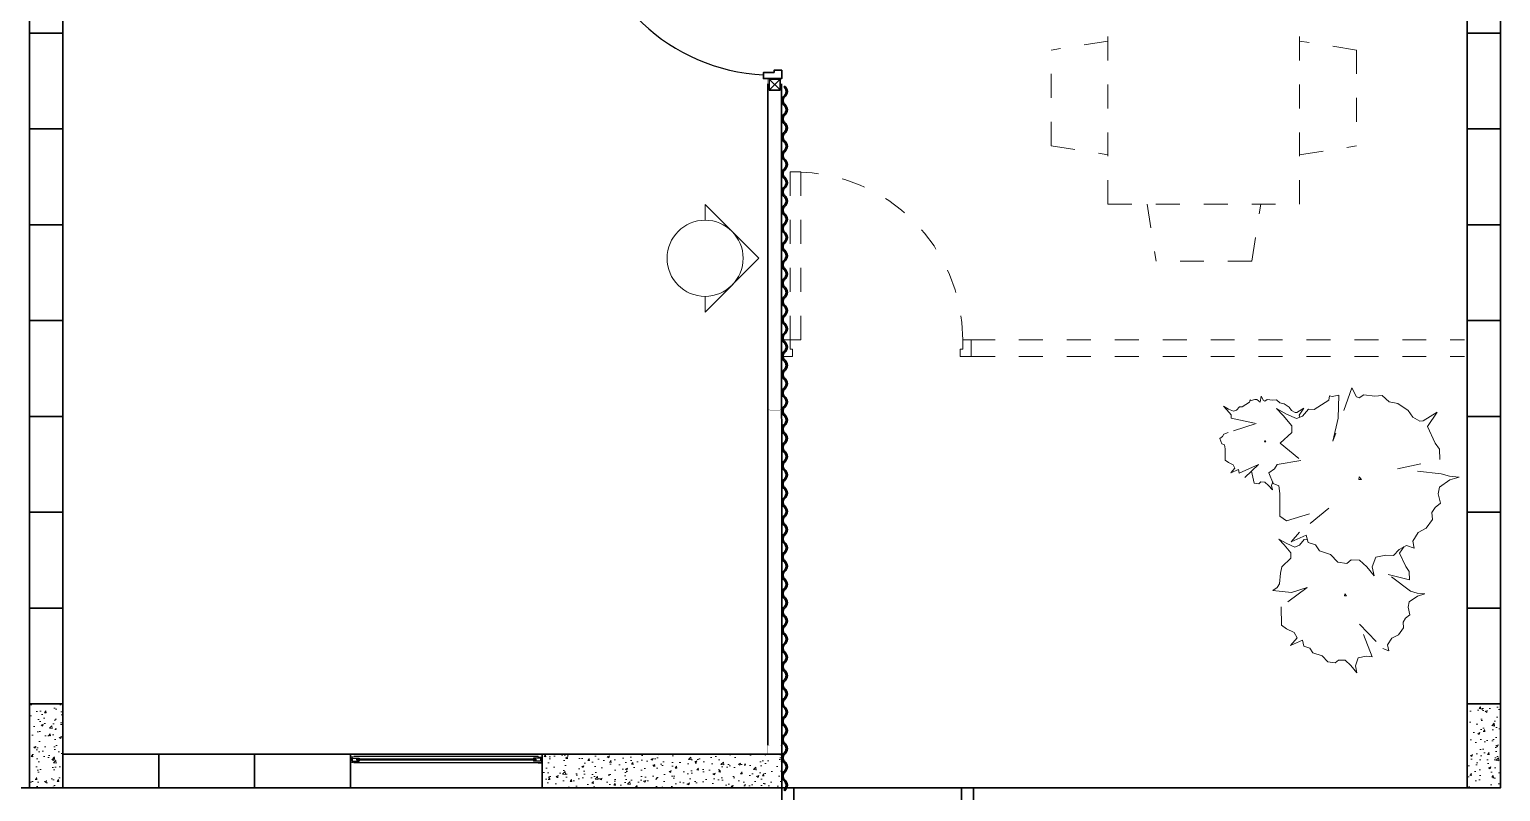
# Model space of a CAD drawing. Header units: millimetres. Extents: x 2.2 to 20.3, y -0.2 to 9.7.
# Drawn here: x 14.19 to 20.33, y 3.27 to 6.46 of the extents above; entities that cross this region are included whole.
import ezdxf

# ---------------------------------------------------------------- set-up
doc = ezdxf.new("R2010")
doc.units = ezdxf.units.MM
doc.linetypes.add('HIDDEN', pattern=[0.375, 0.25, -0.125])
for name, color, linetype, lineweight in [('A-ANNO-SYMB', 3, 'Continuous', 18), ('A-DOOR-FULL', 4, 'Continuous', 25), ('A-FLOR-LEVL', 7, 'Continuous', 35), ('A-FLOR-OVHD', 3, 'HIDDEN', 18), ('A-FLOR-PATT', 8, 'Continuous', 18), ('A-GLAZ-FULL', 4, 'Continuous', 25), ('A-WALL-FULL', 7, 'Continuous', 35)]:
    doc.layers.add(name, color=color, linetype=linetype, lineweight=lineweight)
doc.layers.add('grid', color=7, linetype='Continuous')
doc.layers.get('grid').off()

# ---------------------------------------------------------------- blocks, each defined once
blk = doc.blocks.new('A$C506063066')
at = {"layer": 'A-FLOR-PATT'}
h = blk.add_hatch(dxfattribs=at)
h.set_pattern_fill('AR-CONC', color=256, scale=0.0005, angle=360, style=0)
h.set_pattern_definition([(50, (33.41458, 90.6509), (0.091092334, -0.00796954), [0.009525, -0.104775]), (355, (33.41458, 90.6509), (-0.01762141, 0.09552832), [0.00762, -0.08382]), (100.451, (33.42217, 90.65024), (0.07347125, 0.08755834), [0.008095, -0.089045]), (46.1842, (33.41458, 90.6763), (0.13553952, -0.02102116), [0.0142875, -0.1571625]), (96.6356, (33.42587, 90.67455), (0.11870212, 0.12371278), [0.0121425, -0.1335675]), (351.184, (33.41458, 90.6763), (0.1187023, 0.12371256), [0.01143, -0.12573]), (21, (33.42728, 90.66995), (0.07580744, -0.05113276), [0.009525, -0.104775]), (326, (33.42728, 90.66995), (0.03090101, 0.09209398), [0.00762, -0.08382]), (71.4514, (33.4336, 90.66569), (0.106708245, 0.04096143), [0.008095, -0.089045]), (37.5, (33.41458, 90.650903), (0.001544302, 0.04227752), [0, -0.082804, 0, -0.08509, 0, -0.0841375]), (7.5, (33.41458, 90.650903), (0.033409831, 0.050090287), [0, -0.048514, 0, -0.080899, 0, -0.0320675]), (327.5, (33.38626, 90.650903), (0.067795298, -0.002864372), [0, -0.03175, 0, -0.09906, 0, -0.131445]), (317.5, (33.37356, 90.650903), (0.07406459, 0.012713246), [0, -0.041275, 0, -0.065786, 0, -0.093345])])
h.paths.add_polyline_path([(12.14, 3.85), (12, 3.85), (12, 3.5), (12.14, 3.5)])
h = blk.add_hatch(dxfattribs=at)
h.set_pattern_fill('AR-CONC', color=256, scale=0.0005, angle=360, style=0)
h.set_pattern_definition([(50, (51.41458, 90.6509), (0.091092334, -0.00796954), [0.009525, -0.104775]), (355, (51.41458, 90.6509), (-0.01762141, 0.09552832), [0.00762, -0.08382]), (100.451, (51.42217, 90.65024), (0.07347125, 0.08755834), [0.008095, -0.089045]), (46.1842, (51.41458, 90.6763), (0.13553952, -0.02102116), [0.0142875, -0.1571625]), (96.6356, (51.42587, 90.67455), (0.11870212, 0.12371278), [0.0121425, -0.1335675]), (351.184, (51.41458, 90.6763), (0.1187023, 0.12371256), [0.01143, -0.12573]), (21, (51.42728, 90.66995), (0.07580744, -0.05113276), [0.009525, -0.104775]), (326, (51.42728, 90.66995), (0.03090101, 0.09209398), [0.00762, -0.08382]), (71.4514, (51.4336, 90.66569), (0.106708245, 0.04096143), [0.008095, -0.089045]), (37.5, (51.41458, 90.650903), (0.001544302, 0.04227752), [0, -0.082804, 0, -0.08509, 0, -0.0841375]), (7.5, (51.41458, 90.650903), (0.033409831, 0.050090287), [0, -0.048514, 0, -0.080899, 0, -0.0320675]), (327.5, (51.38626, 90.650903), (0.067795298, -0.002864372), [0, -0.03175, 0, -0.09906, 0, -0.131445]), (317.5, (51.37356, 90.650903), (0.07406459, 0.012713246), [0, -0.041275, 0, -0.065786, 0, -0.093345])])
h.paths.add_polyline_path([(18, 3.5), (18.14, 3.5), (18.14, 3.85), (18, 3.85)])
for points in [[(13.3567, 3.6062), (13.3567, 3.6037), (13.34, 3.6037), (13.34, 3.63), (13.3567, 3.63), (13.3567, 3.6275), (13.3425, 3.6275), (13.3425, 3.6062)], [(14.1233, 3.6062), (14.1233, 3.6037), (14.14, 3.6037), (14.14, 3.63), (14.1233, 3.63), (14.1233, 3.6275), (14.1375, 3.6275), (14.1375, 3.6062)]]:
    blk.add_hatch(color=256, dxfattribs=at).paths.add_polyline_path(points)
h = blk.add_hatch(dxfattribs=at)
h.set_pattern_fill('AR-CONC', color=256, scale=0.0005, angle=360, style=0)
h.set_pattern_definition([(50, (33.40458, 90.6509), (0.091092334, -0.00796954), [0.009525, -0.104775]), (355, (33.40458, 90.6509), (-0.01762141, 0.09552832), [0.00762, -0.08382]), (100.451, (33.41217, 90.65024), (0.07347125, 0.08755834), [0.008095, -0.089045]), (46.1842, (33.40458, 90.6763), (0.13553952, -0.02102116), [0.0142875, -0.1571625]), (96.6356, (33.41587, 90.67455), (0.11870212, 0.12371278), [0.0121425, -0.1335675]), (351.184, (33.40458, 90.6763), (0.1187023, 0.12371256), [0.01143, -0.12573]), (21, (33.41728, 90.66995), (0.07580744, -0.05113276), [0.009525, -0.104775]), (326, (33.41728, 90.66995), (0.03090101, 0.09209398), [0.00762, -0.08382]), (71.4514, (33.4236, 90.66569), (0.106708245, 0.04096143), [0.008095, -0.089045]), (37.5, (33.40458, 90.650903), (0.001544302, 0.04227752), [0, -0.082804, 0, -0.08509, 0, -0.0841375]), (7.5, (33.40458, 90.650903), (0.033409831, 0.050090287), [0, -0.048514, 0, -0.080899, 0, -0.0320675]), (327.5, (33.37626, 90.650903), (0.067795298, -0.002864372), [0, -0.03175, 0, -0.09906, 0, -0.131445]), (317.5, (33.36356, 90.650903), (0.07406459, 0.012713246), [0, -0.041275, 0, -0.065786, 0, -0.093345])])
h.paths.add_polyline_path([(14.14, 3.64), (14.14, 3.5), (15.14, 3.5), (15.14, 3.64)])
at = {"layer": 'A-ANNO-SYMB'}
for p, q in [((14.8199, 5.9344), (14.8199, 5.8686)), ((14.8199, 5.9344), (15.0445, 5.7098)), ((14.8199, 5.4851), (15.0445, 5.7098)), ((14.8199, 5.5509), (14.8199, 5.4851))]:
    blk.add_line(p, q, dxfattribs=at)
blk.add_circle((14.8199, 5.7098), 0.1589, dxfattribs=at)
at = {"layer": 'A-DOOR-FULL'}
blk.add_arc((15.1061, 7.2723), 0.7984, 186.63627, 266.90667, dxfattribs=at)
at = {"layer": 'A-FLOR-LEVL'}
for p, q in [((15.14, 0), (15.14, 3.5)), ((15.95, 3.5), (15.15, 3.5)), ((15.19, 0), (15.19, 3.5)), ((15.89, 0), (15.89, 3.5)), ((15.94, 0), (15.94, 3.5))]:
    blk.add_line(p, q, dxfattribs=at)
at = {"layer": 'A-FLOR-OVHD', "ltscale": 0.1}
for p, q in [((16.5012, 5.9355), (16.5012, 7.4355)), ((17.3012, 5.9355), (17.3012, 7.4355)), ((16.5013, 6.6163), (16.2637, 6.5792)), ((16.2637, 6.1792), (16.2637, 6.5792)), ((17.5388, 6.5792), (17.3012, 6.6163)), ((17.5388, 6.5792), (17.5388, 6.1792)), ((16.2637, 6.1792), (16.5013, 6.142)), ((17.3012, 6.142), (17.5388, 6.1792)), ((15.175, 5.37), (15.175, 6.07)), ((15.175, 6.07), (15.22, 6.07)), ((15.22, 6.07), (15.22, 5.37)), ((16.5012, 5.9355), (17.3012, 5.9355)), ((16.6648, 5.9355), (16.702, 5.6979)), ((17.102, 5.6979), (17.1391, 5.9355)), ((17.102, 5.6979), (16.702, 5.6979)), ((15.22, 5.37), (15.175, 5.37)), ((15.93, 5.37), (17.99, 5.37)), ((15.93, 5.3), (17.99, 5.3))]:
    blk.add_line(p, q, dxfattribs=at)
for points in [[(15.14, 5.37), (15.14, 5.3), (15.185, 5.3), (15.185, 5.33), (15.175, 5.33), (15.175, 5.37)], [(15.93, 5.37), (15.93, 5.3), (15.885, 5.3), (15.885, 5.33), (15.895, 5.33), (15.895, 5.37)], [(17.2666, 4.5261), (17.329, 4.5547), (17.3366, 4.523), (17.3671, 4.5133), (17.3836, 4.4891), (17.4308, 4.4728), (17.4603, 4.4419), (17.4989, 4.436), (17.5166, 4.4507), (17.5509, 4.45), (17.5812, 4.4226), (17.6128, 4.3846), (17.6045, 4.4216), (17.6189, 4.4628), (17.6607, 4.4712), (17.6927, 4.4687), (17.7164, 4.4942), (17.7473, 4.5111), (17.7792, 4.4997), (17.7731, 4.5297), (17.7955, 4.5658), (17.83, 4.5828), (17.856, 4.6191), (17.8535, 4.6491), (17.8669, 4.6691), (17.889, 4.6875), (17.8793, 4.7261), (17.8855, 4.7547), (17.9282, 4.7844), (17.9671, 4.7962), (17.9263, 4.8003), (17.8921, 4.8098), (17.7094, 4.8308), (17.8871, 4.8699), (17.8854, 4.9124), (17.8675, 4.9384), (17.8356, 5.0083), (17.8758, 5.068), (17.817, 5.0307), (17.8024, 5.0303), (17.7734, 5.0471), (17.7541, 5.0748), (17.7114, 5.1036), (17.675, 5.1113), (17.6462, 5.137), (17.6147, 5.1342), (17.5688, 5.1399), (17.5497, 5.1269), (17.5381, 5.1318), (17.5189, 5.1684), (17.4404, 4.9469), (17.4619, 5.0429), (17.4652, 5.1384), (17.4367, 5.1322), (17.4265, 5.1354), (17.4226, 5.1175), (17.3615, 5.0784), (17.3382, 5.0794), (17.3137, 5.0503), (17.288, 5.0407), (17.2467, 5.0588), (17.2047, 5.0823), (17.2328, 5.0531), (17.2687, 5.0099), (17.2683, 4.9833), (17.2203, 4.9375), (17.3066, 4.8661), (17.2081, 4.8485), (17.197, 4.8305), (17.1734, 4.8138), (17.191, 4.77), (17.2143, 4.7602), (17.2182, 4.7284), (17.2191, 4.6327), (17.2459, 4.6141), (17.4228, 4.6665), (17.3007, 4.5662)], [(17.1552, 4.944), (17.1607, 4.9442), (17.1564, 4.9494)], [(17.5481, 4.7866), (17.559, 4.7869), (17.5504, 4.7973)], [(17.4886, 4.3012), (17.4974, 4.3015), (17.4905, 4.3098)]]:
    blk.add_lwpolyline(points, close=True, dxfattribs=at)
for points in [[(17.3027, 5.0466), (17.299, 5.0548), (17.3191, 5.0847), (17.2896, 5.0661), (17.2823, 5.0658), (17.2679, 5.0742), (17.2582, 5.0881), (17.2368, 5.1025), (17.2187, 5.1064), (17.2042, 5.1192), (17.1885, 5.1178), (17.1656, 5.1206), (17.156, 5.1141), (17.1502, 5.1166), (17.1406, 5.1349), (17.1359, 5.1091), (17.1229, 5.1202), (17.1138, 5.1199), (17.0995, 5.1168), (17.0944, 5.1184), (17.0925, 5.1095), (17.0619, 5.0899), (17.0502, 5.0904), (17.038, 5.0759), (17.0252, 5.071), (17.0045, 5.0801), (16.9835, 5.0919), (16.9975, 5.0773), (17.0155, 5.0557), (17.0153, 5.0424), (17.1204, 5.0195), (17.0028, 4.9824), (16.9852, 4.975), (16.9796, 4.9659), (16.9678, 4.9576), (16.9767, 4.9357), (16.9883, 4.9308), (16.9903, 4.9149), (16.9907, 4.8671), (17.0041, 4.8577), (17.0237, 4.8477), (17.0315, 4.8338), (17.0145, 4.8138), (17.0457, 4.828), (17.0495, 4.8122), (17.129, 4.8484), (17.073, 4.7952), (17.101, 4.8218), (17.1113, 4.7716), (17.1306, 4.7687), (17.1395, 4.7761), (17.1566, 4.7757), (17.1718, 4.762), (17.1876, 4.743), (17.1834, 4.7615), (17.1889, 4.7772)], [(17.3361, 4.5348), (17.3207, 4.5355), (17.3011, 4.5122), (17.2806, 4.5045), (17.2475, 4.519), (17.2139, 4.5378), (17.2364, 4.5144), (17.2651, 4.4799), (17.2648, 4.4586), (17.2264, 4.422), (17.2219, 4.3949), (17.2167, 4.3508), (17.2077, 4.3363), (17.1889, 4.323), (17.2675, 4.3141), (17.3321, 4.3362), (17.2247, 4.2547), (17.2255, 4.1781), (17.2469, 4.1632), (17.2782, 4.1472), (17.2907, 4.1249), (17.2634, 4.0929), (17.3134, 4.1157), (17.3195, 4.0904), (17.3439, 4.0826), (17.357, 4.0632), (17.3948, 4.0502), (17.4184, 4.0255), (17.4493, 4.0208), (17.4635, 4.0325), (17.4909, 4.032), (17.5151, 4.0101), (17.5404, 3.9797), (17.5338, 4.0092), (17.5453, 4.0422), (17.5787, 4.0489), (17.6043, 4.0469), (17.5508, 4.1822), (17.648, 4.0809), (17.6736, 4.0717), (17.6686, 4.0957), (17.6865, 4.1246), (17.7141, 4.1382), (17.735, 4.1672), (17.7329, 4.1913), (17.7437, 4.2072), (17.7614, 4.2219), (17.7536, 4.2529), (17.7586, 4.2757), (17.7928, 4.2995), (17.8238, 4.309), (17.7912, 4.3122), (17.7638, 4.3198), (17.6709, 4.39), (17.7598, 4.3679), (17.7585, 4.4019), (17.7442, 4.4227), (17.7187, 4.4786), (17.7378, 4.507)]]:
    blk.add_lwpolyline(points, dxfattribs=at)
blk.add_arc((15.195, 5.37), 0.7, 0, 90, dxfattribs=at)
at = {"layer": 'A-GLAZ-FULL'}
for p, q in [((13.34, 3.6037), (13.34, 3.63)), ((13.3486, 3.6275), (13.3425, 3.6275)), ((13.3425, 3.6062), (13.3425, 3.6275)), ((13.3467, 3.6235), (13.3467, 3.6102)), ((13.3467, 3.6235), (13.3759, 3.6235)), ((13.3486, 3.63), (13.3486, 3.6275)), ((14.1233, 3.63), (13.3544, 3.63)), ((13.3759, 3.6235), (13.3759, 3.6194)), ((14.1042, 3.6235), (14.1042, 3.6194)), ((14.1333, 3.6235), (14.1042, 3.6235)), ((14.1233, 3.63), (14.1233, 3.6275)), ((14.1233, 3.6275), (14.1375, 3.6275)), ((14.1333, 3.6235), (14.1333, 3.6102)), ((14.1375, 3.6275), (14.1375, 3.6062)), ((13.3467, 3.6102), (13.3759, 3.6102)), ((13.3486, 3.6062), (13.3486, 3.6037)), ((14.14, 3.6037), (13.3544, 3.6037)), ((13.3659, 3.6144), (13.3659, 3.6194)), ((14.1142, 3.6194), (13.3659, 3.6194)), ((14.1142, 3.6144), (13.3659, 3.6144)), ((13.3759, 3.6144), (13.3759, 3.6102)), ((14.1042, 3.6144), (14.1042, 3.6102)), ((14.1333, 3.6102), (14.1042, 3.6102)), ((14.1142, 3.6194), (14.1142, 3.6144)), ((14.1233, 3.6062), (14.1233, 3.6037)), ((14.1233, 3.6037), (14.14, 3.6037))]:
    blk.add_line(p, q, dxfattribs=at)
at = {"layer": 'A-WALL-FULL'}
for p, q in [((12, 6.65), (12, 7.05)), ((12.14, 7.05), (12.14, 6.65)), ((18, 6.65), (18, 7.05)), ((18, 6.65), (18, 7.05)), ((18.14, 7.05), (18.14, 6.65)), ((18.14, 7.05), (18.14, 6.65)), ((12.14, 6.65), (12, 6.65)), ((12, 6.65), (12.14, 6.65)), ((12, 6.25), (12, 6.65)), ((12.14, 6.65), (12.14, 6.25)), ((18, 6.65), (18.14, 6.65)), ((18, 6.25), (18, 6.65)), ((18.14, 6.65), (18, 6.65)), ((18.14, 6.65), (18, 6.65)), ((18, 6.65), (18.14, 6.65)), ((18, 6.25), (18, 6.65)), ((18.14, 6.65), (18.14, 6.25)), ((18.14, 6.65), (18.14, 6.25)), ((15.0879, 6.4569), (15.1329, 6.413)), ((15.0879, 6.4119), (15.1329, 6.4569)), ((15.0816, 6.4377), (15.082, 3.678)), ((15.14, 3.6417), (15.1395, 6.4377)), ((15.1491, 6.4251), (15.1523, 6.4289)), ((12, 6.25), (12.14, 6.25)), ((12, 5.85), (12, 6.25)), ((12.14, 6.25), (12, 6.25)), ((12.14, 6.25), (12.14, 5.85)), ((18, 6.25), (18.14, 6.25)), ((18, 5.85), (18, 6.25)), ((18.14, 6.25), (18, 6.25)), ((18.14, 6.25), (18, 6.25)), ((18, 6.25), (18.14, 6.25)), ((18, 5.85), (18, 6.25)), ((18.14, 6.25), (18.14, 5.85)), ((18.14, 6.25), (18.14, 5.85)), ((12, 5.85), (12.14, 5.85)), ((12, 5.45), (12, 5.85)), ((12.14, 5.85), (12, 5.85)), ((12.14, 5.85), (12.14, 5.45)), ((18, 5.85), (18.14, 5.85)), ((18, 5.45), (18, 5.85)), ((18.14, 5.85), (18, 5.85)), ((18.14, 5.85), (18, 5.85)), ((18, 5.85), (18.14, 5.85)), ((18, 5.45), (18, 5.85)), ((18.14, 5.85), (18.14, 5.45)), ((18.14, 5.85), (18.14, 5.45)), ((12, 5.45), (12.14, 5.45)), ((12, 5.05), (12, 5.45)), ((12.14, 5.45), (12, 5.45)), ((12.14, 5.45), (12.14, 5.05)), ((15.1491, 5.4345), (15.1523, 5.4383)), ((18, 5.45), (18.14, 5.45)), ((18, 5.05), (18, 5.45)), ((18.14, 5.45), (18, 5.45)), ((18.14, 5.45), (18, 5.45)), ((18, 5.45), (18.14, 5.45)), ((18, 5.05), (18, 5.45)), ((18.14, 5.45), (18.14, 5.05)), ((18.14, 5.45), (18.14, 5.05)), ((15.1491, 5.3202), (15.1523, 5.3163)), ((12, 5.05), (12.14, 5.05)), ((12, 4.65), (12, 5.05)), ((12.14, 5.05), (12, 5.05)), ((12.14, 5.05), (12.14, 4.65)), ((18, 5.05), (18.14, 5.05)), ((18, 4.65), (18, 5.05)), ((18.14, 5.05), (18, 5.05)), ((18.14, 5.05), (18, 5.05)), ((18, 5.05), (18.14, 5.05)), ((18, 4.65), (18, 5.05)), ((18.14, 5.05), (18.14, 4.65)), ((18.14, 5.05), (18.14, 4.65)), ((12.14, 4.65), (12, 4.65)), ((12, 4.65), (12.14, 4.65)), ((12, 4.25), (12, 4.65)), ((12.14, 4.65), (12.14, 4.25)), ((18, 4.65), (18.14, 4.65)), ((18, 4.25), (18, 4.65)), ((18.14, 4.65), (18, 4.65)), ((18.14, 4.65), (18, 4.65)), ((18, 4.65), (18.14, 4.65)), ((18, 4.25), (18, 4.65)), ((18.14, 4.65), (18.14, 4.25)), ((18.14, 4.65), (18.14, 4.25)), ((15.1491, 4.5963), (15.1523, 4.6001)), ((15.1491, 4.3296), (15.1523, 4.3257)), ((12, 4.25), (12.14, 4.25)), ((12, 3.85), (12, 4.25)), ((12.14, 4.25), (12, 4.25)), ((12.14, 4.25), (12.14, 3.85)), ((18, 4.25), (18.14, 4.25)), ((18, 3.85), (18, 4.25)), ((18.14, 4.25), (18, 4.25)), ((18.14, 4.25), (18, 4.25)), ((18, 4.25), (18.14, 4.25)), ((18, 3.85), (18, 4.25)), ((18.14, 4.25), (18.14, 3.85)), ((18.14, 4.25), (18.14, 3.85)), ((12.14, 3.85), (12, 3.85)), ((18.14, 3.85), (18, 3.85)), ((18.14, 3.85), (18, 3.85)), ((12.54, 3.64), (12.14, 3.64)), ((12.14, 3.64), (12.14, 3.5)), ((12.94, 3.64), (12.54, 3.64)), ((12.54, 3.64), (12.54, 3.5)), ((12.54, 3.5), (12.54, 3.64)), ((13.34, 3.64), (12.94, 3.64)), ((12.94, 3.64), (12.94, 3.5)), ((12.94, 3.5), (12.94, 3.64)), ((13.34, 3.64), (14.14, 3.64)), ((13.34, 3.5), (13.34, 3.64)), ((9.14, 3.5), (12.15, 3.5)), ((12.14, 3.5), (12.54, 3.5)), ((12.54, 3.5), (12.94, 3.5)), ((12.94, 3.5), (13.34, 3.5)), ((14.14, 3.5), (13.34, 3.5)), ((15.14, 3.5), (18, 3.5)), ((15.1491, 3.4914), (15.1523, 3.4875))]:
    blk.add_line(p, q, dxfattribs=at)
for points in [[(15.108, 6.46), (15.108, 6.46), (15.063, 6.46), (15.063, 6.485), (15.108, 6.485)], [(15.108, 6.485), (15.108, 6.495), (15.14, 6.495), (15.14, 6.46), (15.108, 6.46)]]:
    blk.add_lwpolyline(points, dxfattribs=at)
at = {"layer": 'A-WALL-FULL', "const_width": 0.001}
for points in [[(15.1335, 6.422), (15.1395, 6.422), (15.1395, 6.46), (15.1335, 6.46), (15.1316, 6.458), (15.1005, 6.458), (15.0895, 6.458), (15.0875, 6.46), (15.0815, 6.46), (15.0815, 6.422), (15.0875, 6.422)], [(15.1338, 5.0403), (15.1398, 5.0403), (15.1398, 5.0783), (15.1338, 5.0783), (15.1319, 5.0763), (15.1008, 5.0763), (15.0898, 5.0763), (15.0878, 5.0783), (15.0818, 5.0783), (15.0818, 5.0403), (15.0878, 5.0403)], [(15.1335, 3.678), (15.1395, 3.678), (15.1395, 3.64), (15.1335, 3.64), (15.1316, 3.642), (15.1005, 3.642), (15.0895, 3.642), (15.0875, 3.64), (15.0815, 3.64), (15.0815, 3.678), (15.0875, 3.678)]]:
    blk.add_lwpolyline(points, dxfattribs=at)
at = {"layer": 'A-WALL-FULL'}
for points in [[(15.1329, 6.4569), (15.0879, 6.4569), (15.0879, 6.4119), (15.1329, 6.4119)], [(12, 3.85), (12.14, 3.85), (12.14, 3.5), (12, 3.5)], [(18, 3.85), (18.14, 3.85), (18.14, 3.5), (18, 3.5)], [(14.14, 3.64), (15.14, 3.64), (15.14, 3.5), (14.14, 3.5)]]:
    blk.add_lwpolyline(points, close=True, dxfattribs=at)
for centre, radius, start, end in [((15.1648, 6.3679), 0.0247, 129.42406, 230.57594), ((15.1335, 6.406), 0.0247, 309.42406, 50.57594), ((15.1335, 6.406), 0.0297, 309.42406, 50.57594), ((15.1648, 6.3679), 0.0197, 129.42406, 230.57594), ((15.1335, 6.3298), 0.0247, 309.42406, 50.57594), ((15.1335, 6.3298), 0.0297, 309.42406, 50.57594), ((15.1648, 6.2917), 0.0247, 129.42406, 230.57594), ((15.1648, 6.2917), 0.0197, 129.42406, 230.57594), ((15.1335, 6.2536), 0.0247, 309.42406, 50.57594), ((15.1335, 6.2536), 0.0297, 309.42406, 50.57594), ((15.1648, 6.2155), 0.0247, 129.42406, 230.57594), ((15.1648, 6.2155), 0.0197, 129.42406, 230.57594), ((15.1648, 6.1393), 0.0247, 129.42406, 230.57594), ((15.1648, 6.1393), 0.0197, 129.42406, 230.57594), ((15.1335, 6.1774), 0.0247, 309.42406, 50.57594), ((15.1335, 6.1774), 0.0297, 309.42406, 50.57594), ((15.1648, 6.0631), 0.0247, 129.42406, 230.57594), ((15.1335, 6.1012), 0.0247, 309.42406, 50.57594), ((15.1335, 6.1012), 0.0297, 309.42406, 50.57594), ((15.1648, 6.0631), 0.0197, 129.42406, 230.57594), ((15.1335, 6.025), 0.0247, 309.42406, 50.57594), ((15.1335, 6.025), 0.0297, 309.42406, 50.57594), ((15.1648, 5.9869), 0.0247, 129.42406, 230.57594), ((15.1648, 5.9869), 0.0197, 129.42406, 230.57594), ((15.1335, 5.9488), 0.0247, 309.42406, 50.57594), ((15.1335, 5.9488), 0.0297, 309.42406, 50.57594), ((15.1648, 5.9107), 0.0247, 129.42406, 230.57594), ((15.1648, 5.9107), 0.0197, 129.42406, 230.57594), ((15.1335, 5.8726), 0.0297, 309.42406, 50.57594), ((15.1648, 5.8345), 0.0247, 129.42406, 230.57594), ((15.1648, 5.8345), 0.0197, 129.42406, 230.57594), ((15.1335, 5.8726), 0.0247, 309.42406, 50.57594), ((15.1648, 5.7583), 0.0247, 129.42406, 230.57594), ((15.1648, 5.7583), 0.0197, 129.42406, 230.57594), ((15.1335, 5.7964), 0.0247, 309.42406, 50.57594), ((15.1335, 5.7964), 0.0297, 309.42406, 50.57594), ((15.1335, 5.7202), 0.0247, 309.42406, 50.57594), ((15.1335, 5.7202), 0.0297, 309.42406, 50.57594), ((15.1648, 5.6821), 0.0247, 129.42406, 230.57594), ((15.1648, 5.6821), 0.0197, 129.42406, 230.57594), ((15.1335, 5.644), 0.0247, 309.42406, 50.57594), ((15.1335, 5.644), 0.0297, 309.42406, 50.57594), ((15.1648, 5.6059), 0.0247, 129.42406, 230.57594), ((15.1648, 5.6059), 0.0197, 129.42406, 230.57594), ((15.1335, 5.5678), 0.0297, 309.42406, 50.57594), ((15.1648, 5.5297), 0.0247, 129.42406, 230.57594), ((15.1648, 5.5297), 0.0197, 129.42406, 230.57594), ((15.1335, 5.5678), 0.0247, 309.42406, 50.57594), ((15.1648, 5.4535), 0.0247, 129.42406, 230.57594), ((15.1648, 5.4535), 0.0197, 129.42406, 230.57594), ((15.1335, 5.4916), 0.0247, 309.42406, 50.57594), ((15.1335, 5.4916), 0.0297, 309.42406, 50.57594), ((15.1335, 5.4154), 0.0247, 309.42406, 50.57594), ((15.1335, 5.4154), 0.0247, 309.42406, 50.57594), ((15.1335, 5.4154), 0.0297, 309.42406, 50.57594), ((15.1335, 5.4154), 0.0297, 309.42406, 50.57594), ((15.1648, 5.3773), 0.0247, 129.42406, 230.57594), ((15.1648, 5.3773), 0.0247, 129.42406, 230.57594), ((15.1648, 5.3773), 0.0197, 129.42406, 230.57594), ((15.1648, 5.3773), 0.0197, 129.42406, 230.57594), ((15.1335, 5.3392), 0.0247, 309.42406, 50.57594), ((15.1335, 5.3392), 0.0247, 309.42406, 50.57594), ((15.1335, 5.3392), 0.0297, 309.42406, 50.57594), ((15.1335, 5.3392), 0.0297, 309.42406, 50.57594), ((15.1648, 5.3011), 0.0247, 129.42406, 230.57594), ((15.1648, 5.3011), 0.0197, 129.42406, 230.57594), ((15.1335, 5.263), 0.0247, 309.42406, 50.57594), ((15.1335, 5.263), 0.0297, 309.42406, 50.57594), ((15.1648, 5.2249), 0.0247, 129.42406, 230.57594), ((15.1648, 5.2249), 0.0197, 129.42406, 230.57594), ((15.1648, 5.1487), 0.0247, 129.42406, 230.57594), ((15.1648, 5.1487), 0.0197, 129.42406, 230.57594), ((15.1335, 5.1868), 0.0247, 309.42406, 50.57594), ((15.1335, 5.1868), 0.0297, 309.42406, 50.57594), ((15.1335, 5.1106), 0.0247, 309.42406, 50.57594), ((15.1335, 5.1106), 0.0297, 309.42406, 50.57594), ((15.1648, 5.0725), 0.0247, 129.42406, 230.57594), ((15.1648, 5.0725), 0.0197, 129.42406, 230.57594), ((15.1335, 5.0344), 0.0247, 309.42406, 50.57594), ((15.1335, 5.0344), 0.0297, 309.42406, 50.57594), ((15.1648, 4.9963), 0.0247, 129.42406, 230.57594), ((15.1648, 4.9963), 0.0197, 129.42406, 230.57594), ((15.1335, 4.9582), 0.0247, 309.42406, 50.57594), ((15.1335, 4.9582), 0.0297, 309.42406, 50.57594), ((15.1648, 4.9201), 0.0247, 129.42406, 230.57594), ((15.1648, 4.9201), 0.0197, 129.42406, 230.57594), ((15.1648, 4.8439), 0.0247, 129.42406, 230.57594), ((15.1648, 4.8439), 0.0197, 129.42406, 230.57594), ((15.1335, 4.882), 0.0247, 309.42406, 50.57594), ((15.1335, 4.882), 0.0297, 309.42406, 50.57594), ((15.1335, 4.8058), 0.0247, 309.42406, 50.57594), ((15.1335, 4.8058), 0.0297, 309.42406, 50.57594), ((15.1648, 4.7677), 0.0247, 129.42406, 230.57594), ((15.1648, 4.7677), 0.0197, 129.42406, 230.57594), ((15.1335, 4.7296), 0.0247, 309.42406, 50.57594), ((15.1335, 4.7296), 0.0297, 309.42406, 50.57594), ((15.1648, 4.6915), 0.0247, 129.42406, 230.57594), ((15.1648, 4.6915), 0.0197, 129.42406, 230.57594), ((15.1335, 4.6534), 0.0247, 309.42406, 50.57594), ((15.1335, 4.6534), 0.0297, 309.42406, 50.57594), ((15.1648, 4.6153), 0.0247, 129.42406, 230.57594), ((15.1648, 4.6153), 0.0197, 129.42406, 230.57594), ((15.1648, 4.5391), 0.0247, 129.42406, 230.57594), ((15.1648, 4.5391), 0.0247, 129.42406, 230.57594), ((15.1648, 4.5391), 0.0197, 129.42406, 230.57594), ((15.1648, 4.5391), 0.0197, 129.42406, 230.57594), ((15.1335, 4.5772), 0.0247, 309.42406, 50.57594), ((15.1335, 4.5772), 0.0247, 309.42406, 50.57594), ((15.1335, 4.5772), 0.0297, 309.42406, 50.57594), ((15.1335, 4.5772), 0.0297, 309.42406, 50.57594), ((15.1335, 4.501), 0.0247, 309.42406, 50.57594), ((15.1335, 4.501), 0.0247, 309.42406, 50.57594), ((15.1335, 4.501), 0.0297, 309.42406, 50.57594), ((15.1335, 4.501), 0.0297, 309.42406, 50.57594), ((15.1648, 4.4629), 0.0247, 129.42406, 230.57594), ((15.1648, 4.4629), 0.0247, 129.42406, 230.57594), ((15.1648, 4.4629), 0.0197, 129.42406, 230.57594), ((15.1648, 4.4629), 0.0197, 129.42406, 230.57594), ((15.1335, 4.4248), 0.0247, 309.42406, 50.57594), ((15.1335, 4.4248), 0.0247, 309.42406, 50.57594), ((15.1335, 4.4248), 0.0297, 309.42406, 50.57594), ((15.1335, 4.4248), 0.0297, 309.42406, 50.57594), ((15.1648, 4.3867), 0.0247, 129.42406, 230.57594), ((15.1648, 4.3867), 0.0247, 129.42406, 230.57594), ((15.1648, 4.3867), 0.0197, 129.42406, 230.57594), ((15.1648, 4.3867), 0.0197, 129.42406, 230.57594), ((15.1335, 4.3486), 0.0247, 309.42406, 50.57594), ((15.1335, 4.3486), 0.0247, 309.42406, 50.57594), ((15.1335, 4.3486), 0.0297, 309.42406, 50.57594), ((15.1335, 4.3486), 0.0297, 309.42406, 50.57594), ((15.1648, 4.3105), 0.0247, 129.42406, 230.57594), ((15.1648, 4.3105), 0.0197, 129.42406, 230.57594), ((15.1648, 4.2343), 0.0247, 129.42406, 230.57594), ((15.1648, 4.2343), 0.0197, 129.42406, 230.57594), ((15.1335, 4.2724), 0.0247, 309.42406, 50.57594), ((15.1335, 4.2724), 0.0297, 309.42406, 50.57594), ((15.1648, 4.1581), 0.0247, 129.42406, 230.57594), ((15.1335, 4.1962), 0.0247, 309.42406, 50.57594), ((15.1335, 4.1962), 0.0297, 309.42406, 50.57594), ((15.1648, 4.1581), 0.0197, 129.42406, 230.57594), ((15.1335, 4.12), 0.0247, 309.42406, 50.57594), ((15.1335, 4.12), 0.0297, 309.42406, 50.57594), ((15.1648, 4.0819), 0.0247, 129.42406, 230.57594), ((15.1648, 4.0819), 0.0197, 129.42406, 230.57594), ((15.1335, 4.0438), 0.0247, 309.42406, 50.57594), ((15.1335, 4.0438), 0.0297, 309.42406, 50.57594), ((15.1648, 4.0057), 0.0247, 129.42406, 230.57594), ((15.1648, 4.0057), 0.0197, 129.42406, 230.57594), ((15.1648, 3.9295), 0.0247, 129.42406, 230.57594), ((15.1648, 3.9295), 0.0197, 129.42406, 230.57594), ((15.1335, 3.9676), 0.0247, 309.42406, 50.57594), ((15.1335, 3.9676), 0.0297, 309.42406, 50.57594), ((15.1648, 3.8533), 0.0247, 129.42406, 230.57594), ((15.1648, 3.8533), 0.0197, 129.42406, 230.57594), ((15.1335, 3.8914), 0.0247, 309.42406, 50.57594), ((15.1335, 3.8914), 0.0297, 309.42406, 50.57594), ((15.1335, 3.8152), 0.0247, 309.42406, 50.57594), ((15.1335, 3.8152), 0.0297, 309.42406, 50.57594), ((15.1648, 3.7771), 0.0247, 129.42406, 230.57594), ((15.1648, 3.7771), 0.0197, 129.42406, 230.57594), ((15.1335, 3.739), 0.0247, 309.42406, 50.57594), ((15.1335, 3.739), 0.0297, 309.42406, 50.57594), ((15.1648, 3.7009), 0.0247, 129.42406, 230.57594), ((15.1648, 3.7009), 0.0197, 129.42406, 230.57594), ((15.1335, 3.6628), 0.0297, 309.42406, 50.57594), ((15.1648, 3.6247), 0.0247, 129.42406, 230.57594), ((15.1648, 3.6247), 0.0197, 129.42406, 230.57594), ((15.1335, 3.6628), 0.0247, 309.42406, 50.57594), ((15.1648, 3.5485), 0.0247, 129.42406, 230.57594), ((15.1648, 3.5485), 0.0197, 129.42406, 230.57594), ((15.1335, 3.5866), 0.0247, 309.42406, 50.57594), ((15.1335, 3.5866), 0.0297, 309.42406, 50.57594), ((15.1335, 3.5104), 0.0247, 309.42406, 50.57594), ((15.1335, 3.5104), 0.0297, 309.42406, 50.57594)]:
    blk.add_arc(centre, radius, start, end, dxfattribs=at)

msp = doc.modelspace()

# ---------------------------------------------------------------- block references
at = {"layer": 'grid'}
msp.add_blockref('A$C506063066', (2.1873, -0.2089), dxfattribs=at)

doc.saveas('drawing.dxf')
